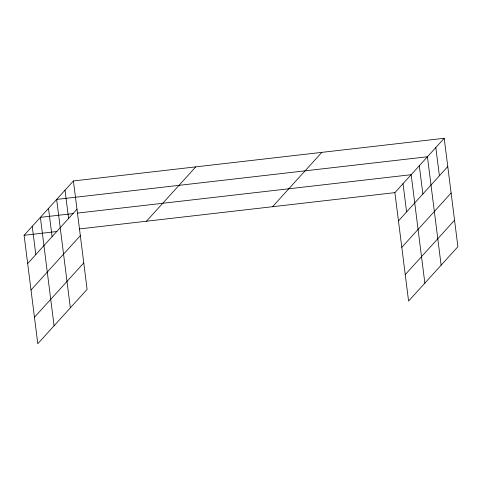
<?xml version="1.0" encoding="UTF-8"?>
<svg xmlns="http://www.w3.org/2000/svg" width="482" height="482" viewBox="0 0 482 482"><rect width="100%" height="100%" fill="white"/><g stroke="black" fill="none" stroke-linecap="round" stroke-linejoin="round"><path stroke-width="0.72" d="M73.415 180.949L87.109 289.363L37.795 343.714L24.1 235.294L73.415 180.949L444.205 138.286L457.9 246.706L408.585 301.051L394.891 192.637L444.205 138.286M27.673 263.552L76.987 209.206M31.011 290.007L80.325 235.656M34.457 317.258L83.772 262.913M146.462 221.214L195.776 166.868M272.529 206.712L321.843 152.366M398.457 220.895L447.772 166.549M401.801 247.344L451.116 192.999M405.242 274.601L454.556 220.256M73.204 213.58L40.374 217.358L54.068 325.778M77.68 213.068L411.164 174.701L424.859 283.121M24.1 235.294L56.93 231.517M79.313 228.944L394.891 192.637M435.818 147.528L439.391 175.785M441.132 265.184L427.438 156.764L56.647 199.421L70.342 307.841M419.298 165.736L422.871 193.993M403.024 183.666L406.597 211.929M65.034 190.185L68.601 218.442M48.513 208.393L52.08 236.65M32.24 226.329L35.807 254.586"/></g></svg>
